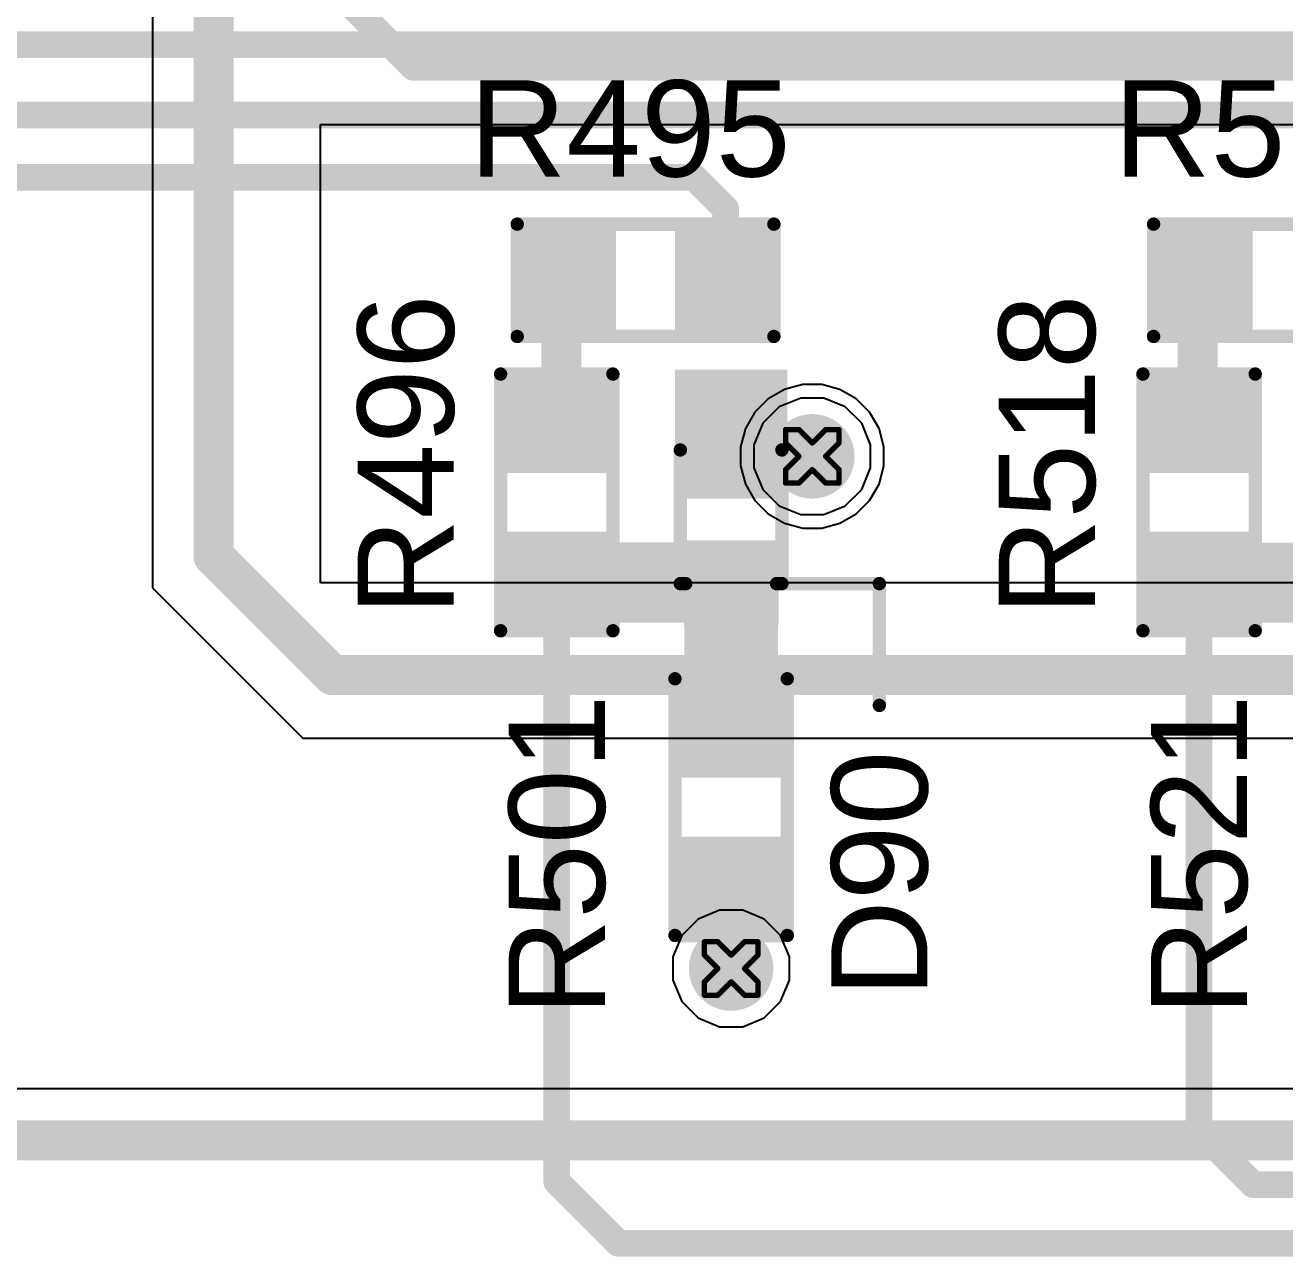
# Model space of a CAD drawing. Header units: inches. Extents: x 0 to 5379, y 0 to 5429.
# Drawn here: x 53.99 to 65.95, y 129.95 to 141.64 of the extents above; entities that cross this region are included whole.
import ezdxf

# ---------------------------------------------------------------- set-up
doc = ezdxf.new("R2010")
doc.units = ezdxf.units.IN
for name, color, linetype in [('Bottom Layer', 5, 'Continuous'), ('Bottom Solder', 6, 'Continuous'), ('Drill Drawing', 1, 'Continuous'), ('GND01', 16, 'Continuous'), ('GND02', 76, 'Continuous'), ('PWR', 156, 'Continuous'), ('SIG 01', 90, 'Continuous'), ('Top Layer', 1, 'Continuous'), ('Top Overlay', 2, 'Continuous'), ('Top Paste', 8, 'Continuous'), ('Top Solder', 216, 'Continuous'), ('Via Holes', 16, 'Continuous')]:
    doc.layers.add(name, color=color, linetype=linetype)
doc.styles.add('Arial', font='', dxfattribs={"height": 0.2})
doc.styles.get('Arial').set_extended_font_data('Arial')

# ---------------------------------------------------------------- blocks, each defined once
blk = doc.blocks.new('R___0603_261')
at = {"layer": 'Top Layer'}
for points in [[(-0.3809999999999999, 0.4445), (-0.3809999999999999, -0.4445), (-1.143, -0.4445), (-1.143, 0.4445)], [(1.143, 0.4445), (1.143, -0.4445), (0.3809999999999999, -0.4445), (0.3809999999999999, 0.4445)]]:
    blk.add_hatch(color=1, dxfattribs=at).paths.add_polyline_path(points)
at = {"layer": 'Top Paste'}
for points in [[(-0.3809999999999999, 0.4445), (-0.3809999999999999, -0.4445), (-1.143, -0.4445), (-1.143, 0.4445)], [(1.143, 0.4445), (1.143, -0.4445), (0.3809999999999999, -0.4445), (0.3809999999999999, 0.4445)]]:
    blk.add_hatch(color=8, dxfattribs=at).paths.add_polyline_path(points)
at = {"layer": 'Top Solder'}
for points in [[(-0.2794, 0.5460999999999999), (-0.2794, -0.5460999999999999), (-1.2446, -0.5460999999999999), (-1.2446, 0.5460999999999999)], [(1.2446, 0.5460999999999999), (1.2446, -0.5460999999999999), (0.2794, -0.5460999999999999), (0.2794, 0.5460999999999999)]]:
    blk.add_hatch(color=216, dxfattribs=at).paths.add_polyline_path(points)
at = {"layer": 'Top Overlay'}
for points in [[(1.2192, 0.5334, 0.127, 0.127, 0), (-1.2192, 0.5334, 0.127, 0.127, 0)], [(-1.2192, -0.5334, 0.127, 0.127, 0), (-1.2192, 0.5334, 0.127, 0.127, 0)], [(1.2192, -0.5334, 0.127, 0.127, 0), (1.2192, 0.5334, 0.127, 0.127, 0)], [(1.2192, -0.5334, 0.127, 0.127, 0), (-1.2192, -0.5334, 0.127, 0.127, 0)]]:
    blk.add_lwpolyline(points, format="xyseb", dxfattribs=at)
for points in [[(-1.25095, 0.5334, 0.0635, 0.0635, 1), (-1.18745, 0.5334, 0.0635, 0.0635, 1)], [(-1.25095, 0.5334, 0.0635, 0.0635, 1), (-1.18745, 0.5334, 0.0635, 0.0635, 1)], [(1.18745, 0.5334, 0.0635, 0.0635, 1), (1.25095, 0.5334, 0.0635, 0.0635, 1)], [(1.18745, 0.5334, 0.0635, 0.0635, 1), (1.25095, 0.5334, 0.0635, 0.0635, 1)], [(-1.25095, -0.5334, 0.0635, 0.0635, 1), (-1.18745, -0.5334, 0.0635, 0.0635, 1)], [(-1.25095, -0.5334, 0.0635, 0.0635, 1), (-1.18745, -0.5334, 0.0635, 0.0635, 1)], [(1.18745, -0.5334, 0.0635, 0.0635, 1), (1.25095, -0.5334, 0.0635, 0.0635, 1)], [(1.18745, -0.5334, 0.0635, 0.0635, 1), (1.25095, -0.5334, 0.0635, 0.0635, 1)]]:
    blk.add_lwpolyline(points, format="xyseb", close=True, dxfattribs=at)
blk = doc.blocks.new('R___0603_262')
at = {"layer": 'Top Layer'}
for points in [[(-0.3809999999999999, 0.4445), (-0.3809999999999999, -0.4445), (-1.143, -0.4445), (-1.143, 0.4445)], [(1.143, 0.4445), (1.143, -0.4445), (0.3809999999999999, -0.4445), (0.3809999999999999, 0.4445)]]:
    blk.add_hatch(color=1, dxfattribs=at).paths.add_polyline_path(points)
at = {"layer": 'Top Paste'}
for points in [[(-0.3809999999999999, 0.4445), (-0.3809999999999999, -0.4445), (-1.143, -0.4445), (-1.143, 0.4445)], [(1.143, 0.4445), (1.143, -0.4445), (0.3809999999999999, -0.4445), (0.3809999999999999, 0.4445)]]:
    blk.add_hatch(color=8, dxfattribs=at).paths.add_polyline_path(points)
at = {"layer": 'Top Solder'}
for points in [[(-0.2794, 0.5460999999999999), (-0.2794, -0.5460999999999999), (-1.2446, -0.5460999999999999), (-1.2446, 0.5460999999999999)], [(1.2446, 0.5460999999999999), (1.2446, -0.5460999999999999), (0.2794, -0.5460999999999999), (0.2794, 0.5460999999999999)]]:
    blk.add_hatch(color=216, dxfattribs=at).paths.add_polyline_path(points)
at = {"layer": 'Top Overlay'}
for points in [[(1.2192, 0.5334, 0.127, 0.127, 0), (-1.2192, 0.5334, 0.127, 0.127, 0)], [(-1.2192, 0.5334, 0.127, 0.127, 0), (-1.2192, -0.5334, 0.127, 0.127, 0)], [(1.2192, 0.5334, 0.127, 0.127, 0), (1.2192, -0.5334, 0.127, 0.127, 0)], [(1.2192, -0.5334, 0.127, 0.127, 0), (-1.2192, -0.5334, 0.127, 0.127, 0)]]:
    blk.add_lwpolyline(points, format="xyseb", dxfattribs=at)
for points in [[(-1.25095, 0.5334, 0.0635, 0.0635, 1), (-1.18745, 0.5334, 0.0635, 0.0635, 1)], [(-1.25095, 0.5334, 0.0635, 0.0635, 1), (-1.18745, 0.5334, 0.0635, 0.0635, 1)], [(1.18745, 0.5334, 0.0635, 0.0635, 1), (1.25095, 0.5334, 0.0635, 0.0635, 1)], [(1.18745, 0.5334, 0.0635, 0.0635, 1), (1.25095, 0.5334, 0.0635, 0.0635, 1)], [(-1.25095, -0.5334, 0.0635, 0.0635, 1), (-1.18745, -0.5334, 0.0635, 0.0635, 1)], [(-1.25095, -0.5334, 0.0635, 0.0635, 1), (-1.18745, -0.5334, 0.0635, 0.0635, 1)], [(1.18745, -0.5334, 0.0635, 0.0635, 1), (1.25095, -0.5334, 0.0635, 0.0635, 1)], [(1.18745, -0.5334, 0.0635, 0.0635, 1), (1.25095, -0.5334, 0.0635, 0.0635, 1)]]:
    blk.add_lwpolyline(points, format="xyseb", close=True, dxfattribs=at)
blk = doc.blocks.new('R___0603_277')
at = {"layer": 'Top Layer'}
for points in [[(-0.3809999999999999, 0.4445), (-0.3809999999999999, -0.4445), (-1.143, -0.4445), (-1.143, 0.4445)], [(1.143, 0.4445), (1.143, -0.4445), (0.3809999999999999, -0.4445), (0.3809999999999999, 0.4445)]]:
    blk.add_hatch(color=1, dxfattribs=at).paths.add_polyline_path(points)
at = {"layer": 'Top Paste'}
for points in [[(-0.3809999999999999, 0.4445), (-0.3809999999999999, -0.4445), (-1.143, -0.4445), (-1.143, 0.4445)], [(1.143, 0.4445), (1.143, -0.4445), (0.3809999999999999, -0.4445), (0.3809999999999999, 0.4445)]]:
    blk.add_hatch(color=8, dxfattribs=at).paths.add_polyline_path(points)
at = {"layer": 'Top Solder'}
for points in [[(-0.2794, 0.5460999999999999), (-0.2794, -0.5460999999999999), (-1.2446, -0.5460999999999999), (-1.2446, 0.5460999999999999)], [(1.2446, 0.5460999999999999), (1.2446, -0.5460999999999999), (0.2794, -0.5460999999999999), (0.2794, 0.5460999999999999)]]:
    blk.add_hatch(color=216, dxfattribs=at).paths.add_polyline_path(points)
at = {"layer": 'Top Overlay'}
for points in [[(-1.2192, 0.5334, 0.127, 0.127, 0), (1.2192, 0.5334, 0.127, 0.127, 0)], [(-1.2192, 0.5334, 0.127, 0.127, 0), (-1.2192, -0.5334, 0.127, 0.127, 0)], [(1.2192, 0.5334, 0.127, 0.127, 0), (1.2192, -0.5334, 0.127, 0.127, 0)], [(-1.2192, -0.5334, 0.127, 0.127, 0), (1.2192, -0.5334, 0.127, 0.127, 0)]]:
    blk.add_lwpolyline(points, format="xyseb", dxfattribs=at)
for points in [[(-1.25095, 0.5334, 0.0635, 0.0635, 1), (-1.18745, 0.5334, 0.0635, 0.0635, 1)], [(-1.25095, 0.5334, 0.0635, 0.0635, 1), (-1.18745, 0.5334, 0.0635, 0.0635, 1)], [(1.18745, 0.5334, 0.0635, 0.0635, 1), (1.25095, 0.5334, 0.0635, 0.0635, 1)], [(1.18745, 0.5334, 0.0635, 0.0635, 1), (1.25095, 0.5334, 0.0635, 0.0635, 1)], [(-1.25095, -0.5334, 0.0635, 0.0635, 1), (-1.18745, -0.5334, 0.0635, 0.0635, 1)], [(-1.25095, -0.5334, 0.0635, 0.0635, 1), (-1.18745, -0.5334, 0.0635, 0.0635, 1)], [(1.18745, -0.5334, 0.0635, 0.0635, 1), (1.25095, -0.5334, 0.0635, 0.0635, 1)], [(1.18745, -0.5334, 0.0635, 0.0635, 1), (1.25095, -0.5334, 0.0635, 0.0635, 1)]]:
    blk.add_lwpolyline(points, format="xyseb", close=True, dxfattribs=at)
blk = doc.blocks.new('R___0603_282')
at = {"layer": 'Top Layer'}
for points in [[(-0.3809999999999999, 0.4445), (-0.3809999999999999, -0.4445), (-1.143, -0.4445), (-1.143, 0.4445)], [(1.143, 0.4445), (1.143, -0.4445), (0.3809999999999999, -0.4445), (0.3809999999999999, 0.4445)]]:
    blk.add_hatch(color=1, dxfattribs=at).paths.add_polyline_path(points)
at = {"layer": 'Top Paste'}
for points in [[(-0.3809999999999999, 0.4445), (-0.3809999999999999, -0.4445), (-1.143, -0.4445), (-1.143, 0.4445)], [(1.143, 0.4445), (1.143, -0.4445), (0.3809999999999999, -0.4445), (0.3809999999999999, 0.4445)]]:
    blk.add_hatch(color=8, dxfattribs=at).paths.add_polyline_path(points)
at = {"layer": 'Top Solder'}
for points in [[(-0.2794, 0.5460999999999999), (-0.2794, -0.5460999999999999), (-1.2446, -0.5460999999999999), (-1.2446, 0.5460999999999999)], [(1.2446, 0.5460999999999999), (1.2446, -0.5460999999999999), (0.2794, -0.5460999999999999), (0.2794, 0.5460999999999999)]]:
    blk.add_hatch(color=216, dxfattribs=at).paths.add_polyline_path(points)
at = {"layer": 'Top Overlay'}
for points in [[(1.2192, 0.5334, 0.127, 0.127, 0), (-1.2192, 0.5334, 0.127, 0.127, 0)], [(-1.2192, -0.5334, 0.127, 0.127, 0), (-1.2192, 0.5334, 0.127, 0.127, 0)], [(1.2192, -0.5334, 0.127, 0.127, 0), (1.2192, 0.5334, 0.127, 0.127, 0)], [(1.2192, -0.5334, 0.127, 0.127, 0), (-1.2192, -0.5334, 0.127, 0.127, 0)]]:
    blk.add_lwpolyline(points, format="xyseb", dxfattribs=at)
for points in [[(-1.25095, 0.5334, 0.0635, 0.0635, 1), (-1.18745, 0.5334, 0.0635, 0.0635, 1)], [(-1.25095, 0.5334, 0.0635, 0.0635, 1), (-1.18745, 0.5334, 0.0635, 0.0635, 1)], [(1.18745, 0.5334, 0.0635, 0.0635, 1), (1.25095, 0.5334, 0.0635, 0.0635, 1)], [(1.18745, 0.5334, 0.0635, 0.0635, 1), (1.25095, 0.5334, 0.0635, 0.0635, 1)], [(-1.25095, -0.5334, 0.0635, 0.0635, 1), (-1.18745, -0.5334, 0.0635, 0.0635, 1)], [(-1.25095, -0.5334, 0.0635, 0.0635, 1), (-1.18745, -0.5334, 0.0635, 0.0635, 1)], [(1.18745, -0.5334, 0.0635, 0.0635, 1), (1.25095, -0.5334, 0.0635, 0.0635, 1)], [(1.18745, -0.5334, 0.0635, 0.0635, 1), (1.25095, -0.5334, 0.0635, 0.0635, 1)]]:
    blk.add_lwpolyline(points, format="xyseb", close=True, dxfattribs=at)
blk = doc.blocks.new('R___0603_283')
at = {"layer": 'Top Layer'}
for points in [[(-0.3809999999999999, 0.4445), (-0.3809999999999999, -0.4445), (-1.143, -0.4445), (-1.143, 0.4445)], [(1.143, 0.4445), (1.143, -0.4445), (0.3809999999999999, -0.4445), (0.3809999999999999, 0.4445)]]:
    blk.add_hatch(color=1, dxfattribs=at).paths.add_polyline_path(points)
at = {"layer": 'Top Paste'}
for points in [[(-0.3809999999999999, 0.4445), (-0.3809999999999999, -0.4445), (-1.143, -0.4445), (-1.143, 0.4445)], [(1.143, 0.4445), (1.143, -0.4445), (0.3809999999999999, -0.4445), (0.3809999999999999, 0.4445)]]:
    blk.add_hatch(color=8, dxfattribs=at).paths.add_polyline_path(points)
at = {"layer": 'Top Solder'}
for points in [[(-0.2794, 0.5460999999999999), (-0.2794, -0.5460999999999999), (-1.2446, -0.5460999999999999), (-1.2446, 0.5460999999999999)], [(1.2446, 0.5460999999999999), (1.2446, -0.5460999999999999), (0.2794, -0.5460999999999999), (0.2794, 0.5460999999999999)]]:
    blk.add_hatch(color=216, dxfattribs=at).paths.add_polyline_path(points)
at = {"layer": 'Top Overlay'}
for points in [[(1.2192, 0.5334, 0.127, 0.127, 0), (-1.2192, 0.5334, 0.127, 0.127, 0)], [(-1.2192, 0.5334, 0.127, 0.127, 0), (-1.2192, -0.5334, 0.127, 0.127, 0)], [(1.2192, 0.5334, 0.127, 0.127, 0), (1.2192, -0.5334, 0.127, 0.127, 0)], [(1.2192, -0.5334, 0.127, 0.127, 0), (-1.2192, -0.5334, 0.127, 0.127, 0)]]:
    blk.add_lwpolyline(points, format="xyseb", dxfattribs=at)
for points in [[(-1.25095, 0.5334, 0.0635, 0.0635, 1), (-1.18745, 0.5334, 0.0635, 0.0635, 1)], [(-1.25095, 0.5334, 0.0635, 0.0635, 1), (-1.18745, 0.5334, 0.0635, 0.0635, 1)], [(1.18745, 0.5334, 0.0635, 0.0635, 1), (1.25095, 0.5334, 0.0635, 0.0635, 1)], [(1.18745, 0.5334, 0.0635, 0.0635, 1), (1.25095, 0.5334, 0.0635, 0.0635, 1)], [(-1.25095, -0.5334, 0.0635, 0.0635, 1), (-1.18745, -0.5334, 0.0635, 0.0635, 1)], [(-1.25095, -0.5334, 0.0635, 0.0635, 1), (-1.18745, -0.5334, 0.0635, 0.0635, 1)], [(1.18745, -0.5334, 0.0635, 0.0635, 1), (1.25095, -0.5334, 0.0635, 0.0635, 1)], [(1.18745, -0.5334, 0.0635, 0.0635, 1), (1.25095, -0.5334, 0.0635, 0.0635, 1)]]:
    blk.add_lwpolyline(points, format="xyseb", close=True, dxfattribs=at)
blk = doc.blocks.new('SOD_523_850')
at = {"layer": 'Top Layer'}
for points in [[(-0.8999982, 0.35000057), (-0.2999994, 0.35000057), (-0.2999994, -0.35000057), (-0.8999982, -0.35000057)], [(0.30000194, 0.35000057), (0.90000074, 0.35000057), (0.90000074, -0.35000057), (0.30000194, -0.35000057)]]:
    blk.add_hatch(color=1, dxfattribs=at).paths.add_polyline_path(points)
at = {"layer": 'Top Overlay'}
for points in [[(0.6597624599999999, 0.35561778), (1.42176246, 0.35561778), (1.42176246, 0.53341778), (0.6597624599999999, 0.53341778)], [(0.9391624599999999, -0.38098222), (1.42176246, -0.38098222), (1.42176246, 0.38101778), (0.9391624599999999, 0.38101778)], [(0.6597624599999999, -0.5333822199999999), (1.42176246, -0.5333822199999999), (1.42176246, -0.3555822199999999), (0.6597624599999999, -0.3555822199999999)]]:
    blk.add_hatch(color=2, dxfattribs=at).paths.add_polyline_path(points)
at = {"layer": 'Top Paste'}
for points in [[(-0.8999982, 0.35000057), (-0.2999994, 0.35000057), (-0.2999994, -0.35000057), (-0.8999982, -0.35000057)], [(0.30000194, 0.35000057), (0.90000074, 0.35000057), (0.90000074, -0.35000057), (0.30000194, -0.35000057)]]:
    blk.add_hatch(color=8, dxfattribs=at).paths.add_polyline_path(points)
at = {"layer": 'Top Solder'}
for points in [[(-1.0015982, 0.45160057), (-0.1983994, 0.45160057), (-0.1983994, -0.45160057), (-1.0015982, -0.45160057)], [(0.19840194, 0.45160057), (1.00160074, 0.45160057), (1.00160074, -0.45160057), (0.19840194, -0.45160057)]]:
    blk.add_hatch(color=216, dxfattribs=at).paths.add_polyline_path(points)
at = {"layer": 'Top Overlay'}
for points in [[(-0.6096, 0.4826, 0.127, 0.127, 0), (0.6604, 0.4826, 0.127, 0.127, 0)], [(-0.6096, 0.4817998999999999, 0.127, 0.127, 0), (-0.6096, 0.4318, 0.127, 0.127, 0)], [(-0.6096, -0.4318, 0.127, 0.127, 0), (-0.6096, -0.4817998999999999, 0.127, 0.127, 0)], [(-0.6096, -0.4826, 0.127, 0.127, 0), (0.6604, -0.4826, 0.127, 0.127, 0)]]:
    blk.add_lwpolyline(points, format="xyseb", dxfattribs=at)
for points in [[(-0.64135, 0.4826, 0.0635, 0.0635, 1), (-0.57785, 0.4826, 0.0635, 0.0635, 1)], [(-0.64135, 0.4817998999999999, 0.0635, 0.0635, 1), (-0.57785, 0.4817998999999999, 0.0635, 0.0635, 1)], [(-0.64135, 0.4318, 0.0635, 0.0635, 1), (-0.57785, 0.4318, 0.0635, 0.0635, 1)], [(0.62865, 0.4826, 0.0635, 0.0635, 1), (0.6921499999999999, 0.4826, 0.0635, 0.0635, 1)], [(-0.64135, -0.4318, 0.0635, 0.0635, 1), (-0.57785, -0.4318, 0.0635, 0.0635, 1)], [(-0.64135, -0.4817998999999999, 0.0635, 0.0635, 1), (-0.57785, -0.4817998999999999, 0.0635, 0.0635, 1)], [(-0.64135, -0.4826, 0.0635, 0.0635, 1), (-0.57785, -0.4826, 0.0635, 0.0635, 1)], [(0.62865, -0.4826, 0.0635, 0.0635, 1), (0.6921499999999999, -0.4826, 0.0635, 0.0635, 1)]]:
    blk.add_lwpolyline(points, format="xyseb", close=True, dxfattribs=at)

msp = doc.modelspace()

# ---------------------------------------------------------------- hatches: boundary and pattern name
at = {"layer": 'Bottom Layer'}
h = msp.add_hatch(color=5, dxfattribs=at)
edge = h.paths.add_edge_path()
edge.add_arc((61.46563526, 137.54949122), 0.2999994, 0, 360)
h = msp.add_hatch(color=5, dxfattribs=at)
edge = h.paths.add_edge_path()
edge.add_arc((60.69479097999999, 132.68478162), 0.2999994, 0, 360)
at = {"layer": 'Bottom Solder'}
h = msp.add_hatch(color=6, dxfattribs=at)
edge = h.paths.add_edge_path()
edge.add_arc((61.46563526, 137.54949122), 0.4015993999999999, 0, 360)
h = msp.add_hatch(color=6, dxfattribs=at)
edge = h.paths.add_edge_path()
edge.add_arc((60.69479097999999, 132.68478162), 0.4015993999999999, 0, 360)
at = {"layer": 'GND01'}
h = msp.add_hatch(color=16, dxfattribs=at)
edge = h.paths.add_edge_path()
edge.add_arc((61.46563526, 137.54949122), 0.2999994, 0, 360)
h = msp.add_hatch(color=16, dxfattribs=at)
edge = h.paths.add_edge_path()
edge.add_arc((60.69479097999999, 132.68478162), 0.2999994, 0, 360)
at = {"layer": 'GND02'}
h = msp.add_hatch(color=76, dxfattribs=at)
edge = h.paths.add_edge_path()
edge.add_arc((61.46563526, 137.54949122), 0.2999994, 0, 360)
h = msp.add_hatch(color=76, dxfattribs=at)
edge = h.paths.add_edge_path()
edge.add_arc((60.69479097999999, 132.68478162), 0.2999994, 0, 360)
at = {"layer": 'PWR'}
h = msp.add_hatch(color=156, dxfattribs=at)
edge = h.paths.add_edge_path()
edge.add_arc((61.46563526, 137.54949122), 0.2999994, 0, 360)
h = msp.add_hatch(color=156, dxfattribs=at)
edge = h.paths.add_edge_path()
edge.add_arc((60.69479097999999, 132.68478162), 0.2999994, 0, 360)
at = {"layer": 'SIG 01'}
h = msp.add_hatch(color=90, dxfattribs=at)
edge = h.paths.add_edge_path()
edge.add_arc((61.46563526, 137.54949122), 0.2999994, 0, 360)
h = msp.add_hatch(color=90, dxfattribs=at)
edge = h.paths.add_edge_path()
edge.add_arc((60.69479097999999, 132.68478162), 0.2999994, 0, 360)
at = {"layer": 'Top Layer'}
h = msp.add_hatch(color=1, dxfattribs=at)
edge = h.paths.add_edge_path()
edge.add_arc((61.46563526, 137.54949122), 0.2999994, 0, 360)
for points in [[(58.57390367999999, 135.96949946), (61.13930368, 135.96949946), (61.13930368, 136.73149946), (58.57390367999999, 136.73149946)], [(60.25030367999999, 134.59893832), (61.13930368, 134.59893832), (61.13930368, 136.73113624), (60.25030367999999, 136.73113624)], [(64.69530368, 135.96881874), (67.26070367999999, 135.96881874), (67.26070367999999, 136.73081874), (64.69530368, 136.73081874)]]:
    msp.add_hatch(color=1, dxfattribs=at).paths.add_polyline_path(points)
h = msp.add_hatch(color=1, dxfattribs=at)
edge = h.paths.add_edge_path()
edge.add_arc((60.69479097999999, 132.68478162), 0.2999994, 0, 360)
at = {"layer": 'Top Solder'}
h = msp.add_hatch(color=216, dxfattribs=at)
edge = h.paths.add_edge_path()
edge.add_arc((61.46563526, 137.54949122), 0.4015993999999999, 0, 360)
h = msp.add_hatch(color=216, dxfattribs=at)
edge = h.paths.add_edge_path()
edge.add_arc((60.69479097999999, 132.68478162), 0.4015993999999999, 0, 360)
at = {"layer": 'Via Holes'}
h = msp.add_hatch(color=7, dxfattribs=at)
edge = h.paths.add_edge_path()
edge.add_arc((61.46563526, 137.54949122), 0.1499997, 0, 360)
h = msp.add_hatch(color=7, dxfattribs=at)
edge = h.paths.add_edge_path()
edge.add_arc((60.69479097999999, 132.68478162), 0.1499997, 0, 360)

# ---------------------------------------------------------------- linework, layer by layer
at = {"layer": 'Bottom Layer'}
for p, q in [((61.35543736, 138.10349062), (61.1518208, 138.01914992)), ((61.57583316, 138.10349062), (61.35543736, 138.10349062)), ((61.77944972, 138.01914992), (61.57583316, 138.10349062)), ((61.1518208, 138.01914992), (60.99597656, 137.86330568)), ((61.93529396, 137.86330568), (61.77944972, 138.01914992)), ((60.99597656, 137.86330568), (60.91163586, 137.65968912)), ((62.01963465999999, 137.65968912), (61.93529396, 137.86330568)), ((60.91163586, 137.65968912), (60.91163586, 137.43929332)), ((62.01963465999999, 137.43929332), (62.01963465999999, 137.65968912)), ((60.91163586, 137.43929332), (60.99597656, 137.23567676)), ((61.93529396, 137.23567676), (62.01963465999999, 137.43929332)), ((60.99597656, 137.23567676), (61.1518208, 137.07983252)), ((61.77944972, 137.07983252), (61.93529396, 137.23567676)), ((61.1518208, 137.07983252), (61.35543736, 136.99549182)), ((61.57583316, 136.99549182), (61.77944972, 137.07983252)), ((61.35543736, 136.99549182), (61.57583316, 136.99549182))]:
    msp.add_line(p, q, dxfattribs=at)
at = {"layer": 'Drill Drawing'}
for points in [[(61.21163526, 137.67649122, 0.0508, 0.0508, 0), (61.21163526, 137.80349122, 0.0508, 0.0508, 0)], [(61.21163526, 137.80349122, 0.0508, 0.0508, 0), (61.33863526, 137.80349122, 0.0508, 0.0508, 0)], [(61.33863526, 137.80349122, 0.0508, 0.0508, 0), (61.46563526, 137.67649122, 0.0508, 0.0508, 0)], [(61.46563526, 137.67649122, 0.0508, 0.0508, 0), (61.59263525999999, 137.80349122, 0.0508, 0.0508, 0)], [(61.59263525999999, 137.80349122, 0.0508, 0.0508, 0), (61.71963526, 137.80349122, 0.0508, 0.0508, 0)], [(61.71963526, 137.67649122, 0.0508, 0.0508, 0), (61.71963526, 137.80349122, 0.0508, 0.0508, 0)], [(61.21163526, 137.67649122, 0.0508, 0.0508, 0), (61.33863526, 137.54949122, 0.0508, 0.0508, 0)], [(61.59263525999999, 137.54949122, 0.0508, 0.0508, 0), (61.71963526, 137.67649122, 0.0508, 0.0508, 0)], [(61.21163526, 137.42249122, 0.0508, 0.0508, 0), (61.33863526, 137.54949122, 0.0508, 0.0508, 0)], [(61.59263525999999, 137.54949122, 0.0508, 0.0508, 0), (61.71963526, 137.42249122, 0.0508, 0.0508, 0)], [(61.21163526, 137.29549122, 0.0508, 0.0508, 0), (61.21163526, 137.42249122, 0.0508, 0.0508, 0)], [(61.33863526, 137.29549122, 0.0508, 0.0508, 0), (61.46563526, 137.42249122, 0.0508, 0.0508, 0)], [(61.46563526, 137.42249122, 0.0508, 0.0508, 0), (61.59263525999999, 137.29549122, 0.0508, 0.0508, 0)], [(61.71963526, 137.29549122, 0.0508, 0.0508, 0), (61.71963526, 137.42249122, 0.0508, 0.0508, 0)], [(61.21163526, 137.29549122, 0.0508, 0.0508, 0), (61.33863526, 137.29549122, 0.0508, 0.0508, 0)], [(61.59263525999999, 137.29549122, 0.0508, 0.0508, 0), (61.71963526, 137.29549122, 0.0508, 0.0508, 0)], [(60.44079098, 132.81178162, 0.0508, 0.0508, 0), (60.44079098, 132.93878162, 0.0508, 0.0508, 0)], [(60.44079098, 132.93878162, 0.0508, 0.0508, 0), (60.56779098, 132.93878162, 0.0508, 0.0508, 0)], [(60.56779098, 132.93878162, 0.0508, 0.0508, 0), (60.69479097999999, 132.81178162, 0.0508, 0.0508, 0)], [(60.69479097999999, 132.81178162, 0.0508, 0.0508, 0), (60.82179098, 132.93878162, 0.0508, 0.0508, 0)], [(60.82179098, 132.93878162, 0.0508, 0.0508, 0), (60.94879098, 132.93878162, 0.0508, 0.0508, 0)], [(60.94879098, 132.81178162, 0.0508, 0.0508, 0), (60.94879098, 132.93878162, 0.0508, 0.0508, 0)], [(60.44079098, 132.81178162, 0.0508, 0.0508, 0), (60.56779098, 132.68478162, 0.0508, 0.0508, 0)], [(60.82179098, 132.68478162, 0.0508, 0.0508, 0), (60.94879098, 132.81178162, 0.0508, 0.0508, 0)], [(60.44079098, 132.55778162, 0.0508, 0.0508, 0), (60.56779098, 132.68478162, 0.0508, 0.0508, 0)], [(60.82179098, 132.68478162, 0.0508, 0.0508, 0), (60.94879098, 132.55778162, 0.0508, 0.0508, 0)], [(60.44079098, 132.43078162, 0.0508, 0.0508, 0), (60.44079098, 132.55778162, 0.0508, 0.0508, 0)], [(60.56779098, 132.43078162, 0.0508, 0.0508, 0), (60.69479097999999, 132.55778162, 0.0508, 0.0508, 0)], [(60.69479097999999, 132.55778162, 0.0508, 0.0508, 0), (60.82179098, 132.43078162, 0.0508, 0.0508, 0)], [(60.94879098, 132.43078162, 0.0508, 0.0508, 0), (60.94879098, 132.55778162, 0.0508, 0.0508, 0)], [(60.44079098, 132.43078162, 0.0508, 0.0508, 0), (60.56779098, 132.43078162, 0.0508, 0.0508, 0)], [(60.82179098, 132.43078162, 0.0508, 0.0508, 0), (60.94879098, 132.43078162, 0.0508, 0.0508, 0)]]:
    msp.add_lwpolyline(points, format="xyseb", dxfattribs=at)
for points in [[(61.19893526, 137.80349122, 0.0254, 0.0254, 1), (61.22433526, 137.80349122, 0.0254, 0.0254, 1)], [(61.19893526, 137.80349122, 0.0254, 0.0254, 1), (61.22433526, 137.80349122, 0.0254, 0.0254, 1)], [(61.32593525999999, 137.80349122, 0.0254, 0.0254, 1), (61.35133525999999, 137.80349122, 0.0254, 0.0254, 1)], [(61.32593525999999, 137.80349122, 0.0254, 0.0254, 1), (61.35133525999999, 137.80349122, 0.0254, 0.0254, 1)], [(61.57993526, 137.80349122, 0.0254, 0.0254, 1), (61.60533526, 137.80349122, 0.0254, 0.0254, 1)], [(61.57993526, 137.80349122, 0.0254, 0.0254, 1), (61.60533526, 137.80349122, 0.0254, 0.0254, 1)], [(61.70693525999999, 137.80349122, 0.0254, 0.0254, 1), (61.73233525999999, 137.80349122, 0.0254, 0.0254, 1)], [(61.70693525999999, 137.80349122, 0.0254, 0.0254, 1), (61.73233525999999, 137.80349122, 0.0254, 0.0254, 1)], [(61.19893526, 137.67649122, 0.0254, 0.0254, 1), (61.22433526, 137.67649122, 0.0254, 0.0254, 1)], [(61.19893526, 137.67649122, 0.0254, 0.0254, 1), (61.22433526, 137.67649122, 0.0254, 0.0254, 1)], [(61.45293525999999, 137.67649122, 0.0254, 0.0254, 1), (61.47833526, 137.67649122, 0.0254, 0.0254, 1)], [(61.45293525999999, 137.67649122, 0.0254, 0.0254, 1), (61.47833526, 137.67649122, 0.0254, 0.0254, 1)], [(61.70693525999999, 137.67649122, 0.0254, 0.0254, 1), (61.73233525999999, 137.67649122, 0.0254, 0.0254, 1)], [(61.70693525999999, 137.67649122, 0.0254, 0.0254, 1), (61.73233525999999, 137.67649122, 0.0254, 0.0254, 1)], [(61.32593525999999, 137.54949122, 0.0254, 0.0254, 1), (61.35133525999999, 137.54949122, 0.0254, 0.0254, 1)], [(61.32593525999999, 137.54949122, 0.0254, 0.0254, 1), (61.35133525999999, 137.54949122, 0.0254, 0.0254, 1)], [(61.57993526, 137.54949122, 0.0254, 0.0254, 1), (61.60533526, 137.54949122, 0.0254, 0.0254, 1)], [(61.57993526, 137.54949122, 0.0254, 0.0254, 1), (61.60533526, 137.54949122, 0.0254, 0.0254, 1)], [(61.19893526, 137.42249122, 0.0254, 0.0254, 1), (61.22433526, 137.42249122, 0.0254, 0.0254, 1)], [(61.19893526, 137.42249122, 0.0254, 0.0254, 1), (61.22433526, 137.42249122, 0.0254, 0.0254, 1)], [(61.45293525999999, 137.42249122, 0.0254, 0.0254, 1), (61.47833526, 137.42249122, 0.0254, 0.0254, 1)], [(61.45293525999999, 137.42249122, 0.0254, 0.0254, 1), (61.47833526, 137.42249122, 0.0254, 0.0254, 1)], [(61.70693525999999, 137.42249122, 0.0254, 0.0254, 1), (61.73233525999999, 137.42249122, 0.0254, 0.0254, 1)], [(61.70693525999999, 137.42249122, 0.0254, 0.0254, 1), (61.73233525999999, 137.42249122, 0.0254, 0.0254, 1)], [(61.19893526, 137.29549122, 0.0254, 0.0254, 1), (61.22433526, 137.29549122, 0.0254, 0.0254, 1)], [(61.19893526, 137.29549122, 0.0254, 0.0254, 1), (61.22433526, 137.29549122, 0.0254, 0.0254, 1)], [(61.32593525999999, 137.29549122, 0.0254, 0.0254, 1), (61.35133525999999, 137.29549122, 0.0254, 0.0254, 1)], [(61.32593525999999, 137.29549122, 0.0254, 0.0254, 1), (61.35133525999999, 137.29549122, 0.0254, 0.0254, 1)], [(61.57993526, 137.29549122, 0.0254, 0.0254, 1), (61.60533526, 137.29549122, 0.0254, 0.0254, 1)], [(61.57993526, 137.29549122, 0.0254, 0.0254, 1), (61.60533526, 137.29549122, 0.0254, 0.0254, 1)], [(61.70693525999999, 137.29549122, 0.0254, 0.0254, 1), (61.73233525999999, 137.29549122, 0.0254, 0.0254, 1)], [(61.70693525999999, 137.29549122, 0.0254, 0.0254, 1), (61.73233525999999, 137.29549122, 0.0254, 0.0254, 1)], [(60.42809097999999, 132.93878162, 0.0254, 0.0254, 1), (60.45349098, 132.93878162, 0.0254, 0.0254, 1)], [(60.42809097999999, 132.93878162, 0.0254, 0.0254, 1), (60.45349098, 132.93878162, 0.0254, 0.0254, 1)], [(60.55509098, 132.93878162, 0.0254, 0.0254, 1), (60.58049098, 132.93878162, 0.0254, 0.0254, 1)], [(60.55509098, 132.93878162, 0.0254, 0.0254, 1), (60.58049098, 132.93878162, 0.0254, 0.0254, 1)], [(60.80909097999999, 132.93878162, 0.0254, 0.0254, 1), (60.83449097999999, 132.93878162, 0.0254, 0.0254, 1)], [(60.80909097999999, 132.93878162, 0.0254, 0.0254, 1), (60.83449097999999, 132.93878162, 0.0254, 0.0254, 1)], [(60.93609098, 132.93878162, 0.0254, 0.0254, 1), (60.96149098, 132.93878162, 0.0254, 0.0254, 1)], [(60.93609098, 132.93878162, 0.0254, 0.0254, 1), (60.96149098, 132.93878162, 0.0254, 0.0254, 1)], [(60.42809097999999, 132.81178162, 0.0254, 0.0254, 1), (60.45349098, 132.81178162, 0.0254, 0.0254, 1)], [(60.42809097999999, 132.81178162, 0.0254, 0.0254, 1), (60.45349098, 132.81178162, 0.0254, 0.0254, 1)], [(60.68209098, 132.81178162, 0.0254, 0.0254, 1), (60.70749098, 132.81178162, 0.0254, 0.0254, 1)], [(60.68209098, 132.81178162, 0.0254, 0.0254, 1), (60.70749098, 132.81178162, 0.0254, 0.0254, 1)], [(60.93609098, 132.81178162, 0.0254, 0.0254, 1), (60.96149098, 132.81178162, 0.0254, 0.0254, 1)], [(60.93609098, 132.81178162, 0.0254, 0.0254, 1), (60.96149098, 132.81178162, 0.0254, 0.0254, 1)], [(60.55509098, 132.68478162, 0.0254, 0.0254, 1), (60.58049098, 132.68478162, 0.0254, 0.0254, 1)], [(60.55509098, 132.68478162, 0.0254, 0.0254, 1), (60.58049098, 132.68478162, 0.0254, 0.0254, 1)], [(60.80909097999999, 132.68478162, 0.0254, 0.0254, 1), (60.83449097999999, 132.68478162, 0.0254, 0.0254, 1)], [(60.80909097999999, 132.68478162, 0.0254, 0.0254, 1), (60.83449097999999, 132.68478162, 0.0254, 0.0254, 1)], [(60.42809097999999, 132.55778162, 0.0254, 0.0254, 1), (60.45349098, 132.55778162, 0.0254, 0.0254, 1)], [(60.42809097999999, 132.55778162, 0.0254, 0.0254, 1), (60.45349098, 132.55778162, 0.0254, 0.0254, 1)], [(60.68209098, 132.55778162, 0.0254, 0.0254, 1), (60.70749098, 132.55778162, 0.0254, 0.0254, 1)], [(60.68209098, 132.55778162, 0.0254, 0.0254, 1), (60.70749098, 132.55778162, 0.0254, 0.0254, 1)], [(60.93609098, 132.55778162, 0.0254, 0.0254, 1), (60.96149098, 132.55778162, 0.0254, 0.0254, 1)], [(60.93609098, 132.55778162, 0.0254, 0.0254, 1), (60.96149098, 132.55778162, 0.0254, 0.0254, 1)], [(60.42809097999999, 132.43078162, 0.0254, 0.0254, 1), (60.45349098, 132.43078162, 0.0254, 0.0254, 1)], [(60.42809097999999, 132.43078162, 0.0254, 0.0254, 1), (60.45349098, 132.43078162, 0.0254, 0.0254, 1)], [(60.55509098, 132.43078162, 0.0254, 0.0254, 1), (60.58049098, 132.43078162, 0.0254, 0.0254, 1)], [(60.55509098, 132.43078162, 0.0254, 0.0254, 1), (60.58049098, 132.43078162, 0.0254, 0.0254, 1)], [(60.80909097999999, 132.43078162, 0.0254, 0.0254, 1), (60.83449097999999, 132.43078162, 0.0254, 0.0254, 1)], [(60.80909097999999, 132.43078162, 0.0254, 0.0254, 1), (60.83449097999999, 132.43078162, 0.0254, 0.0254, 1)], [(60.93609098, 132.43078162, 0.0254, 0.0254, 1), (60.96149098, 132.43078162, 0.0254, 0.0254, 1)], [(60.93609098, 132.43078162, 0.0254, 0.0254, 1), (60.96149098, 132.43078162, 0.0254, 0.0254, 1)]]:
    msp.add_lwpolyline(points, format="xyseb", close=True, dxfattribs=at)
at = {"layer": 'GND01'}
for p, q in [((61.35543736, 138.10349062), (61.1518208, 138.01914992)), ((61.57583316, 138.10349062), (61.35543736, 138.10349062)), ((61.77944972, 138.01914992), (61.57583316, 138.10349062)), ((61.1518208, 138.01914992), (60.99597656, 137.86330568)), ((61.93529396, 137.86330568), (61.77944972, 138.01914992)), ((60.99597656, 137.86330568), (60.91163586, 137.65968912)), ((62.01963465999999, 137.65968912), (61.93529396, 137.86330568)), ((60.91163586, 137.65968912), (60.91163586, 137.43929332)), ((62.01963465999999, 137.43929332), (62.01963465999999, 137.65968912)), ((60.91163586, 137.43929332), (60.99597656, 137.23567676)), ((61.93529396, 137.23567676), (62.01963465999999, 137.43929332)), ((60.99597656, 137.23567676), (61.1518208, 137.07983252)), ((61.77944972, 137.07983252), (61.93529396, 137.23567676)), ((61.1518208, 137.07983252), (61.35543736, 136.99549182)), ((61.57583316, 136.99549182), (61.77944972, 137.07983252)), ((61.35543736, 136.99549182), (61.57583316, 136.99549182))]:
    msp.add_line(p, q, dxfattribs=at)
at = {"layer": 'GND02'}
for p, q in [((61.35543736, 138.10349062), (61.1518208, 138.01914992)), ((61.57583316, 138.10349062), (61.35543736, 138.10349062)), ((61.77944972, 138.01914992), (61.57583316, 138.10349062)), ((61.1518208, 138.01914992), (60.99597656, 137.86330568)), ((61.93529396, 137.86330568), (61.77944972, 138.01914992)), ((60.99597656, 137.86330568), (60.91163586, 137.65968912)), ((62.01963465999999, 137.65968912), (61.93529396, 137.86330568)), ((60.91163586, 137.65968912), (60.91163586, 137.43929332)), ((62.01963465999999, 137.43929332), (62.01963465999999, 137.65968912)), ((60.91163586, 137.43929332), (60.99597656, 137.23567676)), ((61.93529396, 137.23567676), (62.01963465999999, 137.43929332)), ((60.99597656, 137.23567676), (61.1518208, 137.07983252)), ((61.77944972, 137.07983252), (61.93529396, 137.23567676)), ((61.1518208, 137.07983252), (61.35543736, 136.99549182)), ((61.57583316, 136.99549182), (61.77944972, 137.07983252)), ((61.35543736, 136.99549182), (61.57583316, 136.99549182))]:
    msp.add_line(p, q, dxfattribs=at)
at = {"layer": 'PWR'}
for p, q in [((55.19753502, 194.10300016), (55.19753755999999, 136.29934894)), ((56.7944, 136.3472), (56.7944, 140.70226114)), ((56.7944, 140.70226114), (86.64684473999999, 140.70226114)), ((55.19753755999999, 136.29934894), (56.62525124, 134.87163526)), ((76.7713984, 136.3472), (56.7944, 136.3472)), ((56.62525124, 134.87163526), (80.47754796, 134.87163526)), ((60.58459308, 133.23878102), (60.38097652, 133.15444032)), ((60.80498888, 133.23878102), (60.58459308, 133.23878102)), ((61.00860544, 133.15444032), (60.80498888, 133.23878102)), ((60.38097652, 133.15444032), (60.22513227999999, 132.99859608)), ((61.16444967999999, 132.99859608), (61.00860544, 133.15444032)), ((60.22513227999999, 132.99859608), (60.14079157999999, 132.79497952)), ((61.24879038, 132.79497952), (61.16444967999999, 132.99859608)), ((60.14079157999999, 132.79497952), (60.14079157999999, 132.57458372)), ((61.24879038, 132.57458372), (61.24879038, 132.79497952)), ((60.14079157999999, 132.57458372), (60.22513227999999, 132.37096716)), ((61.16444967999999, 132.37096716), (61.24879038, 132.57458372)), ((60.22513227999999, 132.37096716), (60.38097652, 132.21512292)), ((61.00860544, 132.21512292), (61.16444967999999, 132.37096716)), ((60.38097652, 132.21512292), (60.58459308, 132.13078222)), ((60.58459308, 132.13078222), (60.80498888, 132.13078222)), ((60.80498888, 132.13078222), (61.00860544, 132.21512292)), ((83.21522092, 131.54207118), (52.8691094, 131.54207118))]:
    msp.add_line(p, q, dxfattribs=at)
for points in [[(55.7784, 136.6012, 0.3809999999999999, 0.3809999999999999, 0), (55.7784, 160.2994, 0.3809999999999999, 0.3809999999999999, 0)], [(56.73340444, 142.1886285, 0.254, 0.254, 0), (57.67712112, 141.24491182, 0.254, 0.254, 0)], [(57.67712112, 141.24491182, 0.254, 0.254, 0), (86.5543862, 141.24491182, 0.254, 0.254, 0)], [(55.7784, 136.6012, 0.3809999999999999, 0.3809999999999999, 0), (56.90699058, 135.47260942, 0.3809999999999999, 0.3809999999999999, 0)], [(56.90699058, 135.47260942, 0.3809999999999999, 0.3809999999999999, 0), (77.22460552, 135.47260942, 0.3809999999999999, 0.3809999999999999, 0)], [(52.43776913999999, 131.05183086, 0.3809999999999999, 0.3809999999999999, 0), (83.60434891999999, 131.05183086, 0.3809999999999999, 0.3809999999999999, 0)]]:
    msp.add_lwpolyline(points, format="xyseb", dxfattribs=at)
for points in [[(57.61362112, 141.24491182, 0.127, 0.127, 1), (57.74062111999999, 141.24491182, 0.127, 0.127, 1)], [(57.61362112, 141.24491182, 0.127, 0.127, 1), (57.74062111999999, 141.24491182, 0.127, 0.127, 1)], [(55.68315, 136.6012, 0.1905, 0.1905, 1), (55.87364999999999, 136.6012, 0.1905, 0.1905, 1)], [(55.68315, 136.6012, 0.1905, 0.1905, 1), (55.87364999999999, 136.6012, 0.1905, 0.1905, 1)], [(56.81174057999999, 135.47260942, 0.1905, 0.1905, 1), (57.00224058, 135.47260942, 0.1905, 0.1905, 1)], [(56.81174057999999, 135.47260942, 0.1905, 0.1905, 1), (57.00224058, 135.47260942, 0.1905, 0.1905, 1)]]:
    msp.add_lwpolyline(points, format="xyseb", close=True, dxfattribs=at)
at = {"layer": 'SIG 01'}
for p, q in [((61.37598087999999, 138.23049062), (61.20277828, 138.18408228)), ((61.55528964, 138.23049062), (61.37598087999999, 138.23049062)), ((61.72849224, 138.18408228), (61.55528964, 138.23049062)), ((61.04749029999999, 138.0944279), (60.92069858, 137.96763618)), ((61.20277828, 138.18408228), (61.04749029999999, 138.0944279)), ((61.88378022, 138.0944279), (61.72849224, 138.18408228)), ((62.01057194, 137.96763618), (61.88378022, 138.0944279)), ((60.92069858, 137.96763618), (60.83104419999999, 137.8123482)), ((62.10022632, 137.8123482), (62.01057194, 137.96763618)), ((60.83104419999999, 137.8123482), (60.78463585999999, 137.6391456)), ((62.14663466, 137.6391456), (62.10022632, 137.8123482)), ((60.78463585999999, 137.6391456), (60.78463585999999, 137.45983684)), ((62.14663466, 137.45983684), (62.14663466, 137.6391456)), ((60.78463585999999, 137.45983684), (60.83104419999999, 137.28663424)), ((62.10022632, 137.28663424), (62.14663466, 137.45983684)), ((60.83104419999999, 137.28663424), (60.92069858, 137.13134626)), ((62.01057194, 137.13134626), (62.10022632, 137.28663424)), ((60.92069858, 137.13134626), (61.04749029999999, 137.00455454)), ((61.88378022, 137.00455454), (62.01057194, 137.13134626)), ((61.04749029999999, 137.00455454), (61.20277828, 136.91490016)), ((61.20277828, 136.91490016), (61.37598087999999, 136.86849182)), ((61.55528964, 136.86849182), (61.72849224, 136.91490016)), ((61.72849224, 136.91490016), (61.88378022, 137.00455454)), ((61.37598087999999, 136.86849182), (61.55528964, 136.86849182))]:
    msp.add_line(p, q, dxfattribs=at)
at = {"layer": 'Top Layer'}
for points in [[(50.71030498, 141.4595723, 0.254, 0.254, 0), (72.26689636, 141.4595723, 0.254, 0.254, 0)], [(50.32903066, 140.79138974, 0.254, 0.254, 0), (66.25482812, 140.79138974, 0.254, 0.254, 0)], [(49.82698188, 140.20063654, 0.254, 0.254, 0), (60.34297557999999, 140.20063654, 0.254, 0.254, 0)], [(60.34297557999999, 140.20063654, 0.254, 0.254, 0), (60.64400368, 139.89960844, 0.254, 0.254, 0)], [(60.64400368, 139.2214132, 0.254, 0.254, 0), (60.64400368, 139.89960844, 0.254, 0.254, 0)], [(59.08190368, 137.91191366, 0.3809999999999999, 0.3809999999999999, 0), (59.08190368, 139.1833132, 0.3809999999999999, 0.3809999999999999, 0)], [(65.12710367999999, 137.91191366, 0.3809999999999999, 0.3809999999999999, 0), (65.12710367999999, 139.1833132, 0.3809999999999999, 0.3809999999999999, 0)], [(60.69480367999999, 137.54949122, 0.254, 0.254, 0), (61.46563526, 137.54949122, 0.254, 0.254, 0)], [(59.03805566, 136.3496511, 0.254, 0.254, 0), (59.03821822, 136.34981366, 0.254, 0.254, 0)], [(59.03805566, 130.66157764, 0.254, 0.254, 0), (59.03805566, 136.3496511, 0.254, 0.254, 0)], [(65.13981638, 131.14671002, 0.254, 0.254, 0), (65.13981638, 136.34981366, 0.254, 0.254, 0)], [(60.69480367999999, 132.68478162, 0.254, 0.254, 0), (60.69480367999999, 133.4556132, 0.254, 0.254, 0)], [(65.13981638, 131.14671002, 0.254, 0.254, 0), (65.65433148, 130.63219492, 0.254, 0.254, 0)], [(59.03805566, 130.66157764, 0.254, 0.254, 0), (59.62623838, 130.07339492, 0.254, 0.254, 0)], [(65.65433148, 130.63219492, 0.254, 0.254, 0), (74.30434466, 130.63219492, 0.254, 0.254, 0)], [(59.62623838, 130.07339492, 0.254, 0.254, 0), (74.65879404, 130.07339492, 0.254, 0.254, 0)]]:
    msp.add_lwpolyline(points, format="xyseb", dxfattribs=at)
for points in [[(60.27947558, 140.20063654, 0.127, 0.127, 1), (60.40647557999999, 140.20063654, 0.127, 0.127, 1)], [(60.27947558, 140.20063654, 0.127, 0.127, 1), (60.40647557999999, 140.20063654, 0.127, 0.127, 1)], [(60.58050368, 139.89960844, 0.127, 0.127, 1), (60.70750367999999, 139.89960844, 0.127, 0.127, 1)], [(60.58050368, 139.89960844, 0.127, 0.127, 1), (60.70750367999999, 139.89960844, 0.127, 0.127, 1)], [(58.98665368, 139.1833132, 0.1905, 0.1905, 1), (59.17715368, 139.1833132, 0.1905, 0.1905, 1)], [(60.58050368, 139.2214132, 0.127, 0.127, 1), (60.70750367999999, 139.2214132, 0.127, 0.127, 1)], [(65.03185368, 139.1833132, 0.1905, 0.1905, 1), (65.22235368, 139.1833132, 0.1905, 0.1905, 1)], [(58.98665368, 137.91191366, 0.1905, 0.1905, 1), (59.17715368, 137.91191366, 0.1905, 0.1905, 1)], [(65.03185368, 137.91191366, 0.1905, 0.1905, 1), (65.22235368, 137.91191366, 0.1905, 0.1905, 1)], [(60.63130367999999, 137.54949122, 0.127, 0.127, 1), (60.75830367999999, 137.54949122, 0.127, 0.127, 1)], [(61.40213525999999, 137.54949122, 0.127, 0.127, 1), (61.52913526, 137.54949122, 0.127, 0.127, 1)], [(58.97455565999999, 136.3496511, 0.127, 0.127, 1), (59.10155566, 136.3496511, 0.127, 0.127, 1)], [(58.97455565999999, 136.3496511, 0.127, 0.127, 1), (59.10155566, 136.3496511, 0.127, 0.127, 1)], [(58.97471822, 136.34981366, 0.127, 0.127, 1), (59.10171822, 136.34981366, 0.127, 0.127, 1)], [(65.07631638, 136.34981366, 0.127, 0.127, 1), (65.20331638, 136.34981366, 0.127, 0.127, 1)], [(60.63130367999999, 133.4556132, 0.127, 0.127, 1), (60.75830367999999, 133.4556132, 0.127, 0.127, 1)], [(60.63130367999999, 132.68478162, 0.127, 0.127, 1), (60.75830367999999, 132.68478162, 0.127, 0.127, 1)], [(65.07631638, 131.14671002, 0.127, 0.127, 1), (65.20331638, 131.14671002, 0.127, 0.127, 1)], [(65.07631638, 131.14671002, 0.127, 0.127, 1), (65.20331638, 131.14671002, 0.127, 0.127, 1)], [(58.97455565999999, 130.66157764, 0.127, 0.127, 1), (59.10155566, 130.66157764, 0.127, 0.127, 1)], [(58.97455565999999, 130.66157764, 0.127, 0.127, 1), (59.10155566, 130.66157764, 0.127, 0.127, 1)], [(65.59083148, 130.63219492, 0.127, 0.127, 1), (65.71783148, 130.63219492, 0.127, 0.127, 1)], [(65.59083148, 130.63219492, 0.127, 0.127, 1), (65.71783148, 130.63219492, 0.127, 0.127, 1)], [(59.56273838, 130.07339492, 0.127, 0.127, 1), (59.68973838, 130.07339492, 0.127, 0.127, 1)], [(59.56273838, 130.07339492, 0.127, 0.127, 1), (59.68973838, 130.07339492, 0.127, 0.127, 1)]]:
    msp.add_lwpolyline(points, format="xyseb", close=True, dxfattribs=at)
at = {"layer": 'Top Overlay'}
for points in [[(61.17740368, 136.34021246, 0.127, 0.127, 0), (62.10299999999999, 136.34021246, 0.127, 0.127, 0)], [(62.10299999999999, 135.1833339, 0.127, 0.127, 0), (62.10299999999999, 136.34021246, 0.127, 0.127, 0)]]:
    msp.add_lwpolyline(points, format="xyseb", dxfattribs=at)
for points in [[(61.14565368, 136.34021246, 0.0635, 0.0635, 1), (61.20915368, 136.34021246, 0.0635, 0.0635, 1)], [(62.07125, 136.34021246, 0.0635, 0.0635, 1), (62.13475, 136.34021246, 0.0635, 0.0635, 1)], [(62.07125, 136.34021246, 0.0635, 0.0635, 1), (62.13475, 136.34021246, 0.0635, 0.0635, 1)], [(62.07125, 135.1833339, 0.0635, 0.0635, 1), (62.13475, 135.1833339, 0.0635, 0.0635, 1)]]:
    msp.add_lwpolyline(points, format="xyseb", close=True, dxfattribs=at)

# ---------------------------------------------------------------- block references
for name, p, rotation in [('R___0603_283', (59.88200367999999, 139.2214132), 180), ('R___0603_262', (65.92720367999999, 139.2214132), 180), ('R___0603_282', (59.03820552, 137.11181366), 270), ('SOD_523_850', (60.69480367999999, 136.94981246), 90), ('R___0603_261', (65.13980368, 137.11181366), 270), ('R___0603_277', (60.69480367999999, 134.2176132), 90)]:
    msp.add_blockref(name, p, dxfattribs=dict(rotation=rotation))

# ---------------------------------------------------------------- texts
at = {"layer": 'Top Overlay', "style": 'Arial'}
for s, p in [('R495', (58.20635805999999, 140.20694844)), ('R517', (64.32754724, 140.20694844))]:
    msp.add_text(s, height=0.9143999999999999, dxfattribs=at).set_placement(p)
for s, p in [('R496', (58.06029281999999, 136.03479778)), ('R518', (64.15171319999999, 136.03479524)), ('R501', (59.49517183999999, 132.23294102)), ('R521', (65.5966938, 132.23294102)), ('D90', (62.56005267999999, 132.4105937))]:
    msp.add_text(s, height=0.9143999999999999, rotation=90, dxfattribs=at).set_placement(p)

doc.saveas('drawing.dxf')
